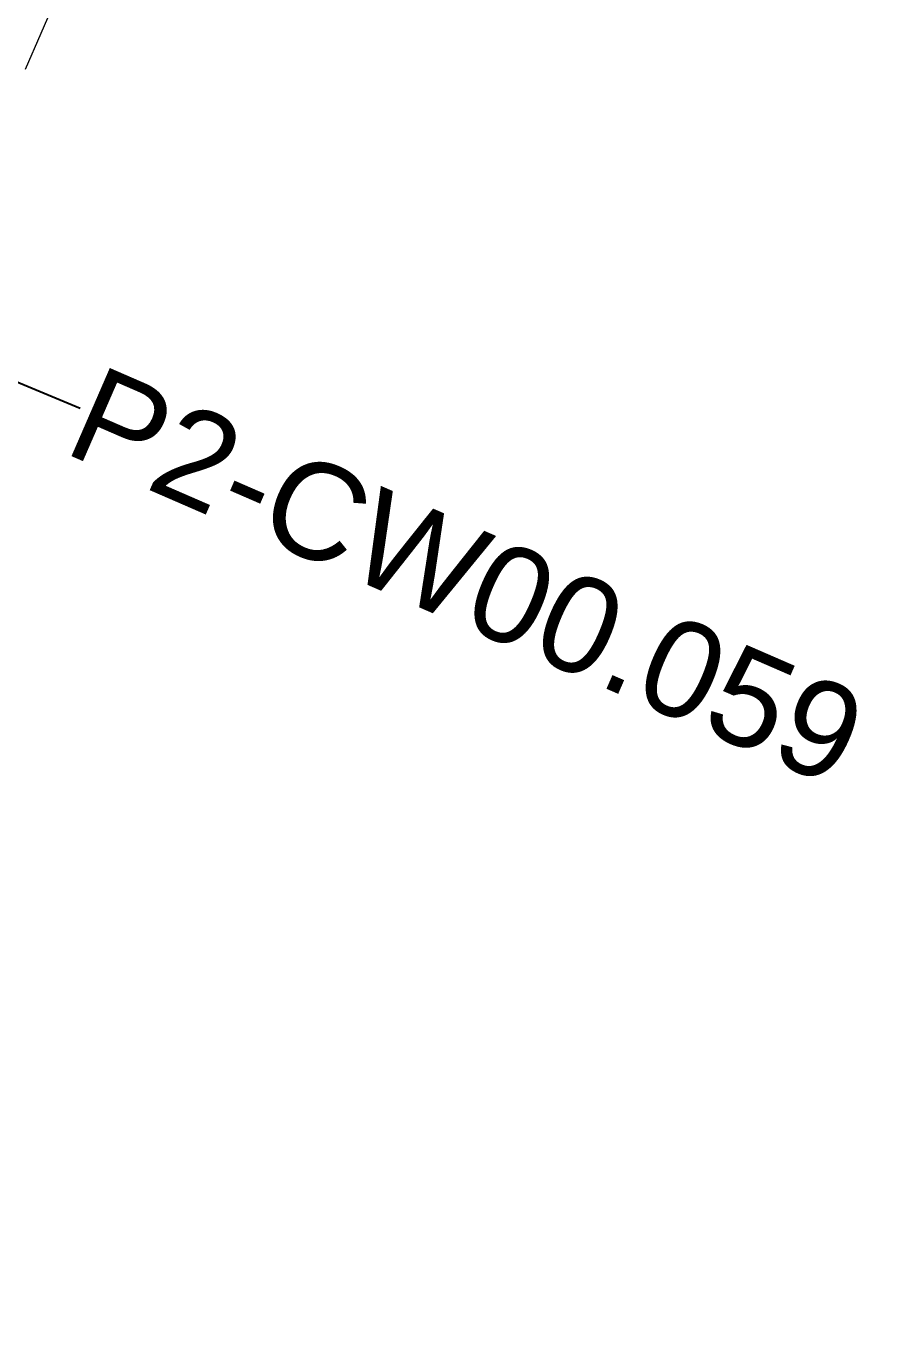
# Model space of a CAD drawing. Header units: millimetres. Extents: x -89663 to 74273, y -103666 to 18539.
# Drawn here: x -21547 to -20202, y -31975 to -29942 of the extents above; entities that cross this region are included whole.
import ezdxf

# ---------------------------------------------------------------- set-up
doc = ezdxf.new("R2010")
doc.units = ezdxf.units.MM
doc.header["$MEASUREMENT"] = 0
doc.linetypes.add('Dashed', pattern=[564.444447, 282.222223, -282.222223])
doc.layers.add('A-25-M_Curtain_Wall_Pen_No__46', color=7, linetype='Continuous', lineweight=35, true_color=0x444444)
doc.layers.add('A-25-M_Curtain_Wall_Pen_No__85', color=8, linetype='Continuous', lineweight=20)
doc.layers.add('A-95-MC_Marker_Section_P2.Marker_Pen_No__1', color=7, linetype='Continuous', lineweight=13)
doc.layers.add('A-95-MC_Marker_Section_P2.Marker', color=7, linetype='Continuous')
doc.styles.add('GENERATED_STYLE_4', font='')
doc.styles.get('GENERATED_STYLE_4').set_extended_font_data('Swis721 BT')
doc.dimstyles.new('GENERATED_STYLE__5', dxfattribs={"dimtxt": 0.18, "dimasz": 273.6, "dimexe": 0.18, "dimexo": 0.0625, "dimgap": 0.09, "dimtad": 0, "dimtih": 1, "dimtoh": 1, "dimdec": 4, "dimzin": 0, "dimdsep": 46, "dimcen": 0.09, "dimadec": 0, "dimazin": 0, "dimtfac": 1, "dimtdec": 4, "dimtmove": 0, "dimatfit": 3, "dimldrblk": 'ARROWHEAD_5', "dimfxl": 1, "dimtolj": 1, "dimtzin": 0, "dimarcsym": 0})

# ---------------------------------------------------------------- blocks, each defined once
blk = doc.blocks.new('ARROWHEAD_5')
at = {"color": 0, "linetype": 'Continuous', "lineweight": 0}
blk.add_line((0, 0), (-1, 0), dxfattribs=at)
blk.add_solid([(-1, 0.2679), (0, 0), (-1, -0.2679), (-1, 0.2679)], dxfattribs=at)
blk = doc.blocks.new('Cutting Plane_6_1', base_point=(-15692.4, -10945.9))
at = {"layer": 'A-95-MC_Marker_Section_P2.Marker_Pen_No__1', "linetype": 'Dashed'}
blk.add_line((-20307.7, -27164.2), (-38549.4, -68998.4), dxfattribs=at)

msp = doc.modelspace()

# ---------------------------------------------------------------- block references
at = {"layer": 'A-95-MC_Marker_Section_P2.Marker'}
msp.add_blockref('Cutting Plane_6_1', (-15692.4, -10945.9), dxfattribs=at)

# ---------------------------------------------------------------- texts
at = {"layer": 'A-25-M_Curtain_Wall_Pen_No__46', "linetype": 'Continuous', "insert": (-21462.4, -30538.4), "char_height": 150, "attachment_point": 4, "rotation": 336.4942, "style": 'GENERATED_STYLE_4'}
msp.add_mtext('\\A1;{\\fSwis721 BT|b0|i0|c0|p34;P2-CW00.059}', dxfattribs=at)

# ---------------------------------------------------------------- leaders
at = {"layer": 'A-25-M_Curtain_Wall_Pen_No__85', "linetype": 'Continuous', "annotation_type": 0, "has_hookline": 1, "hookline_direction": 0, "text_width": 1528.6, "horizontal_direction": (0.917019, -0.398843, 0)}
msp.add_leader([(-22631.7, -30050.1), (-21462.4, -30538.4)], dimstyle='GENERATED_STYLE__5', dxfattribs=at)

doc.saveas('drawing.dxf')
